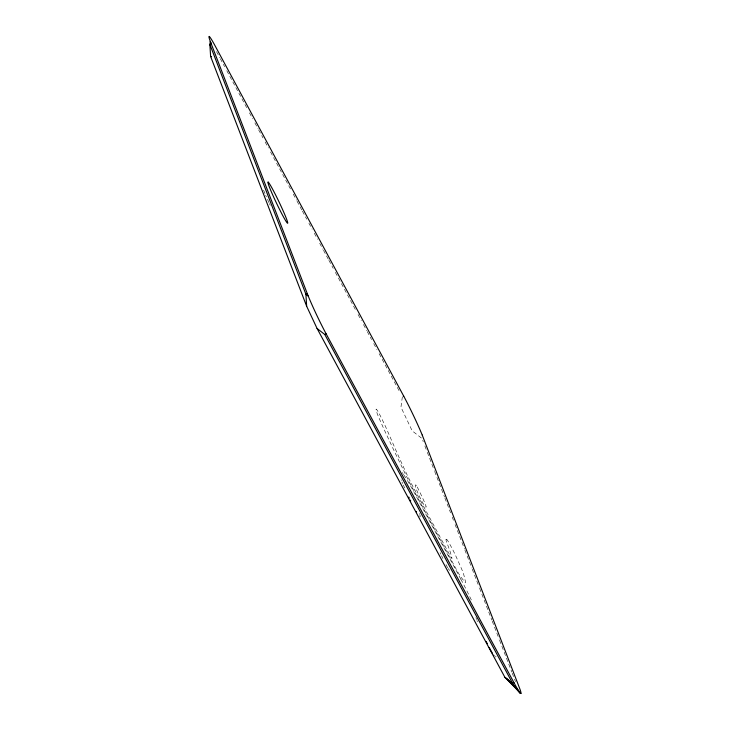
<?xml version="1.0" encoding="UTF-8"?>
<svg xmlns="http://www.w3.org/2000/svg" width="730" height="730" viewBox="0 0 730 730"><rect width="100%" height="100%" fill="white"/><g stroke="black" fill="none" stroke-linecap="round" stroke-linejoin="round"><path stroke-width="0.55" stroke-dasharray="3.65 2.74" d="M402.358 396.773L400.952 407.13L412.149 430.819L422.013 438.502L423.236 441.696M404.009 475.184L405.707 477.812M465.539 588.225A43.262 2.674 64.5 0 0 461.442 580.313L459.918 577.485M216.527 51.648L219.767 57.67M220.305 58.674L224.63 66.704M226.793 70.71L247.315 108.834M249.477 112.849L252.726 118.871M254.879 122.886L258.128 128.9M258.666 129.904L262.982 137.933M265.145 141.948L268.385 147.962M270.547 151.977L291.078 190.101M293.241 194.116L296.48 200.139M297.019 201.142L301.882 210.167M302.421 211.171L306.746 219.201M308.899 223.207L312.148 229.229M314.301 233.244L317.55 239.267M319.704 243.273L322.952 249.295M323.49 250.299L328.354 259.323M328.892 260.327L333.209 268.357M335.371 272.372L355.902 310.496M358.065 314.511L361.304 320.525M363.467 324.54L366.706 330.562M367.245 331.566L371.57 339.587M373.724 343.602L376.972 349.624M379.125 353.639L399.657 391.764M460.831 579.182L414.385 492.859A53.792 3.321 64.5 0 0 406.793 479.51M403.316 484.966L404.685 488.023M424.869 445.939L426.913 451.249M427.315 452.308L434.259 470.357M434.669 471.425L444.47 496.911M444.871 497.97L450.592 512.834M452.226 517.086L453.449 520.271M455.082 524.514L464.472 548.942M464.882 550L471.817 568.049M472.228 569.117L479.172 587.166M479.573 588.225L491.828 620.08M492.23 621.148L499.174 639.197M499.585 640.256L511.83 672.111M512.241 673.179L515.508 681.674M419.869 514.787A39.511 2.436 64.5 0 1 419.668 516.731M419.504 513.509A39.511 2.436 64.5 0 1 419.704 514.185M475.933 617.607A66.631 4.115 64.5 0 1 476.599 619.496M477.429 621.705A31.308 1.935 64.5 0 1 476.991 620.555M495.935 656.069A64.933 4.006 64.5 0 1 495.488 656.945M471.324 599.923A98.532 6.086 64.5 0 0 469.883 596.967A43.262 2.674 64.5 0 0 466.397 589.922M402.257 472.556A92.318 5.703 64.5 0 1 402.933 473.542M403.279 474.071A92.318 5.703 64.5 0 1 403.635 474.619M402.668 483.515A22.028 1.36 64.5 0 1 401.993 481.955M401.363 480.477A22.028 1.36 64.5 0 1 401.071 479.765M449.808 570.349A32.467 2.008 64.5 0 1 448.147 568.506M447.7 567.84A34.191 2.108 64.5 0 1 445.035 562.693M442.937 558.523A34.191 2.108 64.5 0 1 441.513 555.63M440.801 554.17A34.191 2.108 64.5 0 1 440.08 552.692M270.255 205.349A23.269 1.433 64.5 0 1 269.406 203.533M268.987 202.639A22.922 1.414 64.5 0 1 265.711 195.321M264.944 193.514A22.922 1.414 64.5 0 1 263.384 189.627M446.568 539.324L446.048 539.342A19.847 1.223 64.5 0 0 447.161 543.512L447.764 545.073A65.737 4.061 64.5 0 1 450.93 554.316L451.897 557.848A10.22 0.63 64.5 0 1 449.817 555.129L414.074 488.735A23.46 1.451 64.5 0 1 405.296 470.996L401.838 463.504A56.611 3.495 64.5 0 1 395.943 450.355L387.01 429.897A14.782 0.912 64.5 0 0 383.779 422.852L383.077 421.411A32.786 2.026 64.5 0 0 379.719 414.631A12.063 0.748 64.5 0 0 377.364 410.543L376.935 409.941A17.566 1.086 64.5 0 0 376.196 410.023L376.671 411.82A14.326 0.885 64.5 0 0 377.319 413.855L377.538 414.439A16.233 1.004 64.5 0 0 379.792 419.805L380.877 422.259A46.2 2.856 64.5 0 0 386.754 435.153L391.755 445.811A46.829 2.893 64.5 0 0 395.897 454.498L404.447 472.164A34.173 2.108 64.5 0 0 412.614 488.233L455.648 568.159A29.839 1.843 64.5 0 0 460.885 576.965L463.915 580.916A28.105 1.734 64.5 0 0 464.791 582.102L465.192 582.504A28.105 1.734 64.5 0 0 465.411 581.381L463.587 573.917A15.193 0.94 64.5 0 0 460.612 566.681L455.976 556.333A11.926 0.739 64.5 0 0 451.834 547.993L449.379 543.439A19.318 1.195 64.5 0 0 446.568 539.324M416.365 485.687L416.2 485.441A11.096 0.684 64.5 0 0 415.753 484.948A61.521 3.796 64.5 0 0 415.352 486.308A12.638 0.776 64.5 0 0 416.648 490.012A21.48 1.323 64.5 0 0 419.449 496.382L422.332 502.13A23.88 1.478 64.5 0 0 424.294 505.26A36.683 2.263 64.5 0 0 426.192 506.593L424.714 502.678A20.851 1.287 64.5 0 0 418.089 488.662A11.096 0.684 64.5 0 0 417.25 487.138L416.994 486.709A11.096 0.684 64.5 0 0 416.365 485.687"/><path stroke-width="1.09" d="M306.664 306.262L305.906 294.226L209.857 44.42L211.216 43.773L210.322 41.464L209.857 44.42L210.614 56.456L306.664 306.262L317.076 328.482L504.932 677.367L520.873 693.5L507.496 679.365L520.499 693.308L510.06 681.373L519.897 692.642M210.322 41.464L307.266 293.579L305.906 294.226L308.279 296.152A31.682 1.953 64.5 0 0 326.118 333.811L513.984 682.723L512.633 683.371L504.932 677.367L507.77 679.502M317.076 328.482L324.777 334.486L326.127 333.847M210.614 56.456L211.518 56.721M403.717 396.125L215.186 45.99A29.2 1.807 64.5 0 0 210.304 41.427M324.777 334.486L512.633 683.371M422.232 435.062L520.07 689.503A33.051 2.044 64.5 0 1 513.975 682.696M307.266 293.579L308.279 296.152M494 655.622A20.458 1.259 64.5 0 1 493.608 655.129M492.495 653.423A20.458 1.259 64.5 0 1 489.219 647.519M487.229 643.641A20.458 1.259 64.5 0 1 486.198 641.561M410.716 501.017A12.784 0.785 64.5 0 1 410.233 500.059M409.265 498.07A12.784 0.785 64.5 0 1 408.782 497.057M416.584 512.013A19.254 1.186 64.5 0 1 416.255 511.429M403.726 396.162A33.808 2.09 64.5 0 1 422.25 435.089M268.211 182.144A22.648 1.396 64.5 0 0 275.374 200.759A22.986 1.423 64.5 0 0 287.447 223.179A22.648 1.396 64.5 0 0 280.293 204.582A22.986 1.423 64.5 0 0 268.22 182.153"/></g></svg>
